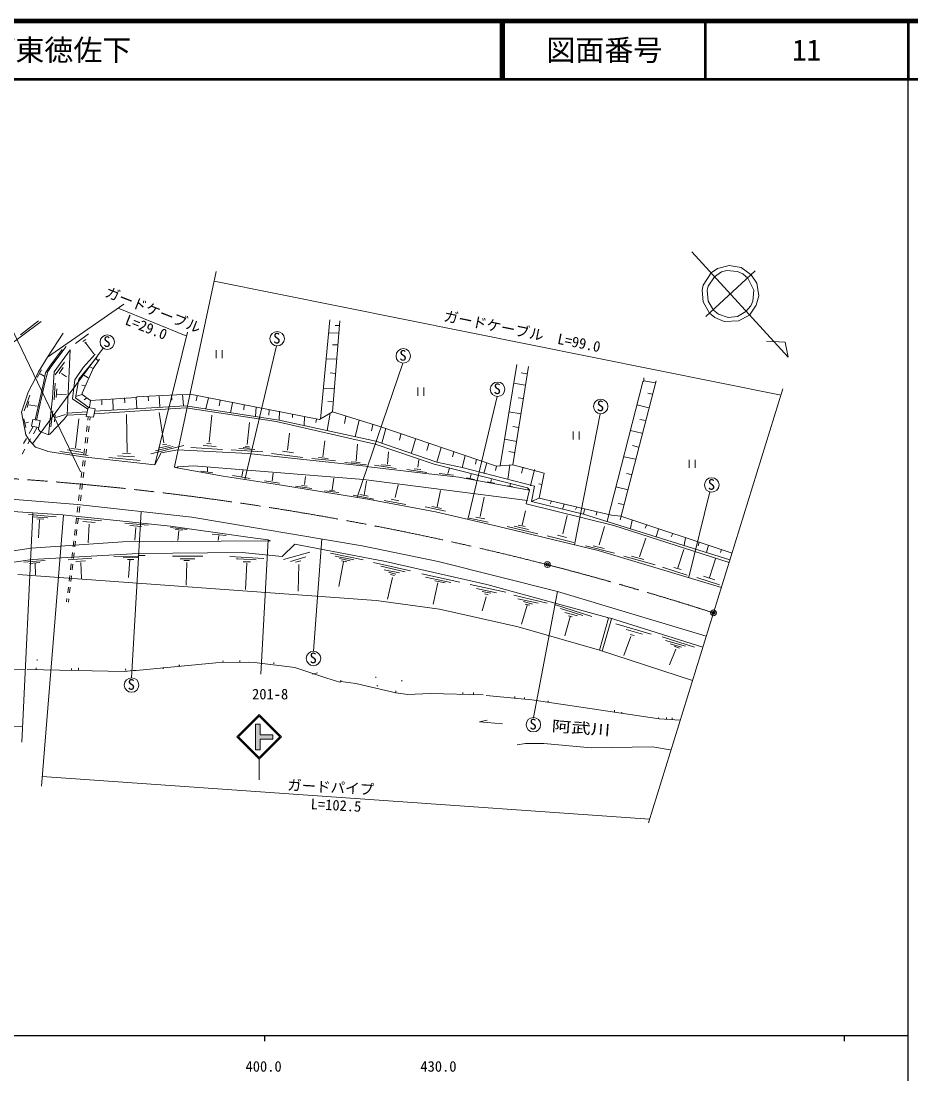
# Model space of a CAD drawing. Units: millimetres, scale not verified. Extents: x 40000 to 680000, y 20000 to 380000.
# Drawn here: x 426008 to 579500, y 198357 to 380000 of the extents above; entities that cross this region are included whole.
import ezdxf
from ezdxf.enums import TextEntityAlignment as Align

# ---------------------------------------------------------------- set-up
doc = ezdxf.new("R2010")
doc.units = ezdxf.units.MM
doc.header["$LTSCALE"] = 1000
doc.header["$PDMODE"] = 32
doc.header["$PDSIZE"] = 500
doc.linetypes.add('CHAIN', pattern=[18.5, 12, -1.5, 3.5, -1.5])
for name, color, linetype, lineweight in [('M-BGD', 7, 'Continuous', 13), ('M-BMK', 2, 'CHAIN', 13), ('M-BMK-SRVR', 3, 'Continuous', 13), ('M-STR-HTXT', 7, 'Continuous', 13), ('M-STR-STRC', 7, 'Continuous', 13), ('M-TTL', 2, 'Continuous', 140), ('M-TTL-BAND', 7, 'Continuous', 25), ('M-TTL-LINE', 7, 'Continuous', 50)]:
    doc.layers.add(name, color=color, linetype=linetype, lineweight=lineweight)
doc.layers.add('M-OTRS', color=6, linetype='Continuous')
doc.layers.add('M-TTL-TXT', color=7, linetype='Continuous')
doc.styles.add('ＭＳ ゴシック', font='')
doc.styles.get('ＭＳ ゴシック').set_extended_font_data('MS Gothic')

msp = doc.modelspace()

# ---------------------------------------------------------------- hatches: boundary and pattern name
at = {"layer": 'M-STR-STRC'}
msp.add_hatch(color=256, dxfattribs=at).paths.add_polyline_path([(466430, 254255), (466430, 258673), (467261, 258673), (467261, 256832), (469446, 256832), (469446, 256111), (467229, 256111), (467229, 254255)])

# ---------------------------------------------------------------- linework, layer by layer
at = {"layer": 'M-BGD'}
for p, q in [((541724, 340205), (558318, 322002)), ((543671, 334448), (545026, 336564)), ((552646, 336903), (544094, 329029)), ((545026, 336564), (546126, 337326)), ((545618, 335887), (546804, 336734)), ((546126, 337326), (548158, 337834)), ((546804, 336734), (547735, 336988)), ((547735, 336988), (549598, 336818)), ((548158, 337834), (550190, 337496)), ((549598, 336818), (550529, 336395)), ((550190, 337496), (551968, 336226)), ((550529, 336395), (551376, 335633)), ((551968, 336226), (552900, 334786)), ((543502, 333601), (543671, 334448)), ((544348, 333601), (544518, 334278)), ((544518, 334278), (545618, 335887)), ((551376, 335633), (552392, 333601)), ((552900, 334786), (553238, 332585)), ((543671, 331569), (543502, 333601)), ((544518, 331654), (544348, 333601)), ((552392, 333601), (552222, 331654)), ((553238, 332585), (552815, 330976)), ((544772, 329622), (543671, 331569)), ((545449, 330130), (544518, 331654)), ((551884, 330892), (551037, 329876)), ((552815, 330976), (551630, 329283)), ((552222, 331654), (551884, 330892)), ((545703, 328860), (544772, 329622)), ((546296, 329452), (545449, 330130)), ((547312, 328182), (545703, 328860)), ((547989, 328860), (546296, 329452)), ((549598, 329029), (547989, 328860)), ((551037, 329876), (549598, 329029)), ((551630, 329283), (549767, 328267)), ((429032, 328267), (425900, 325896)), ((429456, 328182), (426069, 325642)), ((479240, 328436), (477631, 311334)), ((481018, 328267), (479748, 312604)), ((480171, 327505), (480933, 327505)), ((549767, 328267), (547312, 328182)), ((423021, 323356), (426069, 325642)), ((433266, 326150), (430556, 322002)), ((437668, 326066), (435382, 324372)), ((479070, 326235), (480848, 326150)), ((440171, 323576), (428005, 307067)), ((430980, 320478), (433096, 323356)), ((433774, 323864), (431318, 320562)), ((437160, 325050), (436652, 324711)), ((437245, 324626), (436997, 324436)), ((437206, 324415), (438542, 322587)), ((470096, 323949), (464604, 300927)), ((479748, 324118), (480679, 324118)), ((557810, 324626), (554593, 324796)), ((558318, 322002), (557810, 324626)), ((430556, 322002), (429032, 319462)), ((434451, 323272), (431742, 319462)), ((434112, 315821), (434451, 323272)), ((439108, 322086), (435975, 318192)), ((436737, 320224), (438769, 322510)), ((439531, 321663), (438430, 320054)), ((438849, 321765), (439362, 321409)), ((459655, 323226), (459655, 321826)), ((460705, 321826), (460705, 323226)), ((478647, 321748), (480510, 321663)), ((429509, 319840), (428814, 318498)), ((430218, 319292), (430980, 320478)), ((431318, 320562), (430641, 319546)), ((433520, 321155), (431911, 318954)), ((432555, 319217), (433293, 320235)), ((435298, 318107), (436737, 320224)), ((438430, 320054), (436568, 315821)), ((438007, 320308), (438430, 320054)), ((491855, 320986), (483959, 297837)), ((511498, 320732), (508642, 303262)), ((513530, 320393), (510820, 303460)), ((428609, 318615), (427254, 315990)), ((429032, 319462), (428609, 318615)), ((429282, 319114), (429977, 318740)), ((429879, 317514), (430218, 319292)), ((430641, 319546), (430133, 317599)), ((431742, 319462), (431403, 314974)), ((433012, 319208), (433858, 318615)), ((434874, 314805), (435298, 318107)), ((435975, 318192), (435382, 314974)), ((436652, 319038), (437584, 318446)), ((479324, 319292), (480256, 319208)), ((512260, 319292), (513276, 319123)), ((535543, 317938), (529362, 293977)), ((533257, 317768), (533426, 317938)), ((533426, 318446), (533426, 317938)), ((533426, 317938), (535374, 317599)), ((429879, 317514), (428458, 311190)), ((428689, 311159), (430133, 317599)), ((431911, 317514), (431742, 314636)), ((432195, 316552), (432080, 315059)), ((436483, 317176), (436991, 317091)), ((478139, 316668), (480002, 316583)), ((494447, 316768), (494447, 315368)), ((495497, 315368), (495497, 316768)), ((510990, 317514), (512937, 317176)), ((527076, 293723), (533257, 317768)), ((427254, 315990), (426069, 312519)), ((427508, 315482), (426555, 312779)), ((427339, 314382), (427070, 313306)), ((431403, 314974), (430726, 308624)), ((432250, 315652), (433825, 315491)), ((434112, 315821), (433943, 312011)), ((437499, 313027), (434874, 314805)), ((436568, 315567), (435382, 315228)), ((435382, 314974), (437753, 313281)), ((436568, 315821), (436568, 315567)), ((436568, 315567), (438007, 314551)), ((437330, 314974), (436906, 314636)), ((438007, 314551), (437838, 313366)), ((438007, 314551), (445881, 315059)), ((439954, 314636), (439954, 313789)), ((441817, 314805), (441902, 312942)), ((443849, 314974), (443934, 314128)), ((445881, 315059), (446050, 315144)), ((445881, 315059), (445966, 313196)), ((446050, 315144), (448082, 315313)), ((447952, 315302), (447998, 314466)), ((455194, 315652), (448082, 315313)), ((449854, 315397), (449945, 313450)), ((451946, 315497), (452014, 314570)), ((453840, 315567), (454009, 313704)), ((477462, 311249), (455194, 315652)), ((456380, 315313), (456210, 314466)), ((458327, 314974), (457904, 313112)), ((460359, 314551), (460190, 313620)), ((478901, 314382), (479832, 314297)), ((508111, 315228), (503064, 294038)), ((511752, 314974), (512683, 314890)), ((534104, 315821), (534866, 315652)), ((426069, 312519), (426831, 308624)), ((428778, 313535), (427351, 313786)), ((431493, 312776), (431142, 309990)), ((437414, 312604), (433943, 312350)), ((437557, 313315), (437250, 311782)), ((437557, 313315), (438768, 313106)), ((438768, 313106), (438478, 311659)), ((438600, 312265), (454432, 313281)), ((438684, 312688), (454379, 313647)), ((449804, 312450), (450635, 307219)), ((454379, 313647), (470519, 311164)), ((454432, 313281), (470011, 310910)), ((462476, 314128), (462137, 312434)), ((464508, 313789), (464423, 312942)), ((466540, 313366), (466455, 311842)), ((468826, 312942), (468741, 312011)), ((470604, 312688), (470519, 311164)), ((479748, 312604), (477462, 311249)), ((479748, 312604), (488045, 309979)), ((510143, 312604), (512260, 312265)), ((532241, 313789), (534273, 313281)), ((426515, 311357), (426822, 309869)), ((426663, 310639), (427290, 310800)), ((428016, 311249), (427824, 310096)), ((429286, 311080), (428016, 311249)), ((429102, 309883), (429286, 311080)), ((433435, 311334), (430980, 308709)), ((431876, 312064), (431752, 310847)), ((432017, 311601), (433660, 312137)), ((433943, 312011), (433435, 311334)), ((437330, 312180), (433943, 312011)), ((435409, 306387), (435953, 311354)), ((438478, 311659), (437250, 311782)), ((437593, 311748), (437525, 311165)), ((437927, 311714), (437859, 311129)), ((444309, 305595), (444211, 312117)), ((458894, 312016), (458472, 307347)), ((465439, 310741), (465016, 306931)), ((470011, 310910), (487114, 307016)), ((470519, 311164), (487198, 307524)), ((472805, 312180), (472805, 311588)), ((474917, 311752), (474837, 310233)), ((476954, 311334), (476869, 310741)), ((479324, 312350), (478816, 309386)), ((482034, 311842), (481780, 310572)), ((484336, 311165), (483659, 308287)), ((525891, 312265), (521488, 289659)), ((532749, 311249), (533765, 311080)), ((428084, 310052), (427410, 308845)), ((427824, 310096), (429102, 309883)), ((428778, 309937), (428137, 308787)), ((429032, 309556), (429032, 309894)), ((429286, 309217), (429032, 309556)), ((430726, 308624), (429286, 309217)), ((437409, 310172), (437293, 309179)), ((437743, 310136), (437627, 309143)), ((472315, 308931), (471977, 305968)), ((486690, 310318), (486436, 309302)), ((488045, 309979), (508026, 303206)), ((488910, 309686), (488214, 307185)), ((510820, 310064), (511836, 309894)), ((521248, 309200), (521248, 307800)), ((522298, 307800), (522298, 309200)), ((531140, 309386), (533088, 308878)), ((426923, 307971), (426435, 307098)), ((426831, 308624), (427424, 307693)), ((427649, 307914), (427162, 307040)), ((427424, 307693), (428524, 306508)), ((430980, 308709), (430726, 308624)), ((437177, 308185), (437062, 307192)), ((437511, 308149), (437395, 307156)), ((450389, 306883), (451130, 307016)), ((458073, 307100), (458792, 307052)), ((478393, 307608), (478054, 304814)), ((484066, 307016), (483812, 304052)), ((487114, 307016), (497274, 303544)), ((487198, 307524), (497697, 303883)), ((491516, 308709), (491262, 307693)), ((494056, 307862), (493379, 305492)), ((496342, 307100), (496004, 305915)), ((509381, 307862), (511498, 307439)), ((426675, 306167), (426188, 305294)), ((428524, 306508), (430387, 305830)), ((430387, 305830), (430641, 305746)), ((430641, 305746), (436652, 304814)), ((432673, 305746), (437584, 305068)), ((433943, 306000), (436652, 305576)), ((434620, 306254), (436314, 306084)), ((436946, 306199), (436830, 305206)), ((437279, 306163), (437163, 305170)), ((443502, 305454), (444883, 305372)), ((454094, 306762), (448421, 305322)), ((449098, 303460), (450199, 305492)), ((449183, 305830), (452231, 306592)), ((451723, 306762), (449691, 306338)), ((450199, 305492), (453078, 306000)), ((453078, 306000), (465185, 305407)), ((455279, 306423), (460782, 306084)), ((457420, 306793), (459674, 306606)), ((462222, 306000), (467725, 305661)), ((466329, 306059), (463576, 306254)), ((464338, 306423), (465529, 306309)), ((464677, 306677), (465354, 306592)), ((465185, 305407), (485420, 303206)), ((474583, 304730), (469205, 305384)), ((472981, 305509), (471078, 305774)), ((489400, 305661), (489230, 303544)), ((498459, 306423), (497697, 303883)), ((500660, 305661), (500406, 304814)), ((510143, 305746), (511074, 305576)), ((531479, 306762), (532495, 306508)), ((436714, 304212), (436598, 303219)), ((436652, 304814), (449098, 303460)), ((437047, 304176), (436932, 303183)), ((441138, 304705), (446533, 304214)), ((442648, 305021), (445550, 304811)), ((476179, 304557), (480256, 304137)), ((479006, 304525), (477292, 304713)), ((481873, 303855), (485590, 303460)), ((484474, 303839), (482965, 303968)), ((486944, 303375), (490722, 302829)), ((488130, 303460), (489748, 303312)), ((494632, 304313), (494446, 303043)), ((497274, 303544), (513360, 299480)), ((497697, 303883), (502100, 302952)), ((502608, 304984), (502100, 302952)), ((504555, 304391), (504386, 303544)), ((506333, 303798), (505825, 301936)), ((508026, 303206), (510820, 303460)), ((510312, 303375), (509974, 300920)), ((510820, 303460), (516239, 302020)), ((530040, 304814), (531987, 304391)), ((541242, 304313), (541242, 302913)), ((542292, 302913), (542292, 304313)), ((436482, 302226), (436366, 301233)), ((436816, 302190), (436700, 301197)), ((452485, 303121), (452570, 302952)), ((452570, 302952), (460867, 301512)), ((453078, 303121), (452809, 302910)), ((455787, 303290), (453078, 303121)), ((485082, 300920), (455787, 303290)), ((457028, 302353), (459088, 302061)), ((458142, 302282), (458184, 303005)), ((462476, 301597), (465524, 301089)), ((464338, 302613), (464084, 301428)), ((469333, 300676), (469496, 302010)), ((485420, 303206), (486013, 303121)), ((486013, 303121), (495834, 301936)), ((492532, 302613), (496007, 302138)), ((493799, 302723), (494977, 302614)), ((495834, 301936), (501513, 301297)), ((498120, 301936), (500612, 301629)), ((499898, 302867), (499644, 301936)), ((502100, 302952), (514546, 299734)), ((503494, 301158), (503645, 301823)), ((508026, 303206), (507857, 302444)), ((512598, 303036), (512344, 302020)), ((514546, 302613), (513868, 299819)), ((516239, 302020), (515392, 297702)), ((530463, 301936), (531225, 301766)), ((436250, 300239), (436134, 299246)), ((436584, 300203), (436468, 299210)), ((460867, 301512), (470604, 299988)), ((467975, 300660), (470589, 300286)), ((470604, 299988), (485844, 297533)), ((473340, 299746), (476149, 299342)), ((474376, 299886), (475341, 299781)), ((474920, 300062), (475095, 301449)), ((479685, 299119), (479929, 301115)), ((513360, 297279), (485082, 300920)), ((485615, 300612), (485166, 298210)), ((491054, 300011), (490546, 297809)), ((501513, 301297), (513360, 299142)), ((502854, 301215), (504248, 300929)), ((506414, 300502), (507678, 300263)), ((507028, 300492), (507142, 300918)), ((509910, 299830), (510809, 299666)), ((510338, 299752), (510447, 300137)), ((514546, 299734), (514038, 297110)), ((515308, 300158), (515900, 300073)), ((436018, 298253), (435902, 297260)), ((436352, 298217), (436236, 297223)), ((478360, 298974), (480818, 298640)), ((479215, 299078), (480098, 298974)), ((483269, 298196), (486860, 297533)), ((484426, 298311), (485903, 298030)), ((498330, 299039), (497782, 296178)), ((513699, 299142), (513106, 296686)), ((513360, 299480), (513699, 299142)), ((513360, 299142), (513699, 299142)), ((528600, 299650), (530717, 299142)), ((544826, 298757), (541216, 284071)), ((420650, 297787), (435721, 296602)), ((435786, 296266), (435670, 295273)), ((435721, 296602), (455448, 294400)), ((436120, 296230), (436004, 295237)), ((485844, 297533), (497518, 295314)), ((488638, 297279), (492361, 296573)), ((489856, 297519), (491196, 297250)), ((495704, 296186), (499204, 295458)), ((496850, 296263), (498544, 295924)), ((505882, 297858), (505199, 294521)), ((513106, 296686), (528262, 292961)), ((514038, 297110), (515392, 297702)), ((514038, 297110), (523012, 294908)), ((515392, 297702), (527838, 294739)), ((517509, 297194), (517255, 296686)), ((519683, 296681), (519395, 295796)), ((521827, 296094), (521658, 295755)), ((529024, 296771), (529955, 296602)), ((420312, 295670), (433181, 294824)), ((427298, 294888), (432080, 294485)), ((428016, 294485), (430641, 294316)), ((433181, 294824), (451808, 292876)), ((435555, 294280), (435439, 293287)), ((446728, 295416), (445071, 266705)), ((455448, 294400), (484828, 289490)), ((497518, 295314), (508111, 292876)), ((504466, 294432), (506026, 294125)), ((513022, 295501), (512429, 293046)), ((520226, 294688), (519480, 291510)), ((523182, 295755), (523012, 294908)), ((523012, 294908), (548278, 287050)), ((525298, 295247), (525214, 294739)), ((527838, 294739), (529447, 294570)), ((529447, 294570), (548643, 288227)), ((429964, 294062), (428729, 294129)), ((429202, 293977), (429032, 290844)), ((435691, 294156), (439904, 293752)), ((435888, 294244), (435772, 293250)), ((436674, 293647), (438781, 293506)), ((437763, 293208), (437570, 289978)), ((443916, 293385), (447906, 293034)), ((444746, 292952), (446788, 292786)), ((445794, 292612), (445648, 290429)), ((451801, 292638), (454679, 292293)), ((451808, 292876), (464338, 291098)), ((506587, 293554), (503285, 294231)), ((525552, 288643), (508111, 292876)), ((509837, 292790), (515138, 291522)), ((511060, 292860), (513530, 292284)), ((511752, 293046), (512937, 292792)), ((526671, 292798), (525740, 289665)), ((528262, 292961), (548144, 286616)), ((531394, 293892), (531140, 292538)), ((533934, 293130), (533680, 292538)), ((435323, 292293), (435207, 291300)), ((435656, 292257), (435540, 291264)), ((452596, 292262), (453845, 292152)), ((453220, 292066), (453072, 290389)), ((458957, 291502), (461402, 291233)), ((460149, 291254), (460035, 290406)), ((464338, 291098), (465540, 290889)), ((465540, 290889), (468656, 290506)), ((477885, 290675), (476446, 271286)), ((516747, 291183), (521326, 290030)), ((518528, 291294), (520104, 290919)), ((533776, 290799), (532664, 287542)), ((535966, 292368), (535543, 291098)), ((538422, 291606), (538168, 291014)), ((540623, 290844), (540369, 289574)), ((427762, 289066), (413284, 286950)), ((443510, 290167), (427762, 289066)), ((435091, 290307), (434975, 289314)), ((435425, 290271), (435309, 289277)), ((469053, 290336), (443510, 290167)), ((468656, 290506), (469053, 290336)), ((471027, 287627), (473228, 289744)), ((473228, 289744), (488892, 286780)), ((484828, 289490), (497951, 286780)), ((523351, 289490), (528346, 288220)), ((524706, 289490), (526564, 289033)), ((540307, 288841), (539301, 285693)), ((542994, 290082), (542824, 289490)), ((544602, 289574), (544264, 288389)), ((546804, 288812), (546634, 288304)), ((427932, 287119), (420904, 286103)), ((427932, 287119), (446220, 288135)), ((434112, 287075), (438237, 287338)), ((434859, 288320), (434743, 287327)), ((435193, 288284), (435077, 287291)), ((446220, 287712), (441986, 287542)), ((446135, 287458), (443595, 287373)), ((444357, 287119), (445458, 287119)), ((444780, 287034), (444526, 283986)), ((446220, 288135), (464169, 288304)), ((446304, 287796), (446220, 287712)), ((447405, 287796), (446304, 287796)), ((452123, 287660), (457337, 287700)), ((453444, 287226), (453725, 287226)), ((453725, 287226), (455972, 287243)), ((462001, 287638), (467882, 287287)), ((463160, 287235), (463388, 287235)), ((463388, 287235), (466548, 287059)), ((464169, 288304), (471027, 287627)), ((471297, 287104), (475826, 288356)), ((472467, 286741), (475124, 287549)), ((479409, 288220), (484997, 287034)), ((480171, 287712), (483388, 287034)), ((480933, 287288), (482796, 286865)), ((546803, 282293), (525552, 288643)), ((529955, 287712), (535374, 286188)), ((531310, 287712), (533449, 287133)), ((545764, 287209), (544748, 283992)), ((426490, 286636), (430159, 286934)), ((427483, 286447), (429223, 286610)), ((428427, 286423), (428520, 284465)), ((434627, 286334), (434511, 285341)), ((434961, 286298), (434845, 285304)), ((435483, 286749), (437114, 286866)), ((436302, 286570), (436443, 283839)), ((454094, 286910), (455041, 286945)), ((454585, 286612), (454480, 282662)), ((464320, 286733), (465600, 286702)), ((464968, 286499), (464714, 281915)), ((473318, 286620), (474277, 286862)), ((473913, 286253), (473781, 281619)), ((481610, 286780), (480848, 282462)), ((481272, 286865), (482203, 286696)), ((486775, 286611), (493210, 285172)), ((488045, 285934), (492278, 285002)), ((488638, 285341), (491262, 284833)), ((488892, 286780), (506333, 282801)), ((497951, 286780), (518525, 281616)), ((536644, 285764), (540921, 284413)), ((538620, 285750), (539842, 285376)), ((425476, 284494), (487283, 280007)), ((434395, 284347), (434279, 283354)), ((434729, 284311), (434613, 283318)), ((490077, 283986), (489230, 280261)), ((489400, 284918), (490670, 284579)), ((489738, 284494), (490416, 284325)), ((495157, 284664), (501676, 283224)), ((495750, 284071), (500152, 283140)), ((497371, 283400), (499136, 283055)), ((542570, 283986), (546465, 282716)), ((543728, 284205), (545686, 283573)), ((434163, 282361), (434048, 281368)), ((434497, 282325), (434381, 281331)), ((497917, 283096), (497104, 279414)), ((503454, 282801), (509635, 281446)), ((504555, 282124), (508026, 281362)), ((505571, 281616), (507010, 281277)), ((506333, 282801), (527161, 277128)), ((518525, 281616), (514376, 259856)), ((518525, 281616), (544194, 273881)), ((433932, 280374), (433864, 279792)), ((434265, 280338), (434197, 279753)), ((487283, 280007), (498205, 278568)), ((506248, 280684), (505571, 278229)), ((505994, 281192), (506587, 281023)), ((510990, 280938), (516747, 279584)), ((511667, 280346), (515223, 279584)), ((512683, 279838), (514207, 279414)), ((498205, 278568), (511752, 275520)), ((513276, 279245), (512344, 275943)), ((512984, 279429), (513784, 279245)), ((518017, 279330), (524452, 277298)), ((519033, 278652), (522928, 277467)), ((519795, 277975), (521996, 277382)), ((520726, 277213), (519795, 273911)), ((520420, 277364), (521065, 277213)), ((527330, 276959), (525806, 271456)), ((527838, 276874), (526230, 271286)), ((527161, 277128), (527330, 276959)), ((527330, 276959), (527500, 277044)), ((527500, 277044), (543615, 272013)), ((511752, 275520), (525806, 271456)), ((528600, 276028), (534696, 274250)), ((533172, 274250), (530370, 275009)), ((531205, 273838), (529957, 270561)), ((531056, 274165), (531733, 273996)), ((536615, 273772), (542147, 271964)), ((537152, 273149), (540623, 272133)), ((537998, 272556), (539946, 271964)), ((525806, 271456), (541830, 266257)), ((538930, 271625), (537829, 268916)), ((538676, 272133), (539607, 271794)), ((428778, 269847), (428778, 269678)), ((459597, 269254), (445881, 267984)), ((453247, 268916), (453416, 268662)), ((465270, 269424), (459597, 269254)), ((460782, 269593), (460952, 269593)), ((463746, 269678), (463746, 269339)), ((466286, 269339), (465270, 269424)), ((466286, 269339), (473228, 268492)), ((469588, 269339), (469588, 269085)), ((426746, 268069), (399145, 268323)), ((427085, 268154), (443849, 267815)), ((428609, 268408), (428609, 268069)), ((434705, 268323), (434705, 268069)), ((435890, 268408), (435890, 268069)), ((445354, 267937), (443849, 267815)), ((444018, 268238), (444103, 267984)), ((445881, 267984), (445354, 267937)), ((450538, 268492), (450538, 268238)), ((473228, 268492), (478732, 266630)), ((476276, 267307), (477123, 267561)), ((478732, 266630), (481018, 265952)), ((481018, 265952), (481187, 266037)), ((481187, 266291), (481187, 266037)), ((481187, 266037), (483727, 265698)), ((483727, 265698), (490670, 264090)), ((487198, 266884), (487198, 266714)), ((487368, 265360), (487537, 265275)), ((491601, 266206), (491770, 266122)), ((490670, 264428), (490670, 264090)), ((490670, 264090), (492702, 263836)), ((492702, 263836), (496596, 264005)), ((496596, 264005), (505740, 263751)), ((502184, 264174), (502184, 263920)), ((504047, 264174), (504047, 263836)), ((506248, 263666), (514122, 262904)), ((511159, 263497), (511159, 263243)), ((512852, 263328), (512852, 263074)), ((514122, 262904), (536051, 259602)), ((516916, 262735), (516916, 262481)), ((528346, 261126), (528346, 260788)), ((529616, 260788), (529616, 260534)), ((535966, 259856), (536051, 259602)), ((537321, 259856), (537321, 259518)), ((538337, 259772), (538337, 259518)), ((505063, 259094), (506378, 259379)), ((505063, 259094), (509042, 258756)), ((536051, 259602), (539707, 259410)), ((511582, 255115), (513022, 255369)), ((513022, 255369), (516154, 255369)), ((516154, 255369), (524367, 254607)), ((524367, 254607), (534950, 254776)), ((534950, 254776), (537998, 254268))]:
    msp.add_line(p, q, dxfattribs=at)
for centre in [(440880, 324605), (470181, 325196), (491941, 322233), (508197, 316475), (525989, 313511), (545145, 299966), (476446, 270036), (445071, 265455), (514376, 258606)]:
    msp.add_circle(centre, 1250, dxfattribs=at)
at = {"layer": 'M-BMK'}
for centre, radius, start, end in [((389403, -211772), 514029, 75.65159, 86.85317), ((386133, -217009), 519916, 72.15694, 75.44544)]:
    msp.add_arc(centre, radius, start, end, dxfattribs=at)
at = {"layer": 'M-BMK-SRVR'}
for p, q in [((545440, 277899), (557421, 316530)), ((534208, 241678), (545440, 277899))]:
    msp.add_line(p, q, dxfattribs=at)
for centre in [(516788, 286222), (545440, 277899)]:
    msp.add_circle(centre, 500, dxfattribs=at)
for p in [(516788, 286222), (545440, 277899)]:
    msp.add_point(p, dxfattribs=at)
at = {"layer": 'M-OTRS'}
msp.add_point((545440, 277899), dxfattribs=at)
at = {"layer": 'M-STR-HTXT'}
for p, q in [((418957, 338258), (436279, 302210)), ((459682, 336818), (452485, 303121)), ((459324, 335146), (557088, 315457)), ((443713, 331147), (430556, 322002)), ((442748, 330468), (454581, 325647)), ((454744, 326306), (449098, 303460)), ((428012, 295164), (426154, 255623)), ((429527, 247988), (433350, 294739)), ((426281, 258339), (355965, 256724)), ((429657, 249684), (534395, 242283))]:
    msp.add_line(p, q, dxfattribs=at)
at = {"layer": 'M-STR-STRC'}
for p, q in [((468656, 290506), (467386, 267307)), ((463214, 256510), (467075, 260371)), ((463511, 256510), (467075, 260074)), ((467075, 260371), (470936, 256510)), ((467075, 260074), (470639, 256510)), ((467261, 258673), (466430, 258673)), ((466430, 258673), (466430, 254255)), ((467261, 256832), (467261, 258673)), ((467075, 252649), (463214, 256510)), ((467075, 252946), (463511, 256510)), ((470936, 256510), (467075, 252649)), ((470639, 256510), (467075, 252946)), ((469446, 256832), (467261, 256832)), ((469446, 256832), (469446, 256111)), ((467229, 254255), (467229, 256111)), ((467229, 256111), (469446, 256111)), ((466430, 254255), (467229, 254255)), ((467075, 252649), (467075, 249093))]:
    msp.add_line(p, q, dxfattribs=at)
at = {"layer": 'M-TTL'}
msp.add_line((680000, 380000), (40000, 380000), dxfattribs=at)
at = {"layer": 'M-TTL-BAND'}
for p, q in [((579000, 20000), (579000, 370000)), ((40000, 205000), (579000, 205000)), ((468000, 205000), (468000, 204000)), ((568000, 205000), (568000, 204000))]:
    msp.add_line(p, q, dxfattribs=at)
at = {"layer": 'M-TTL-LINE'}
for p, q in [((508747, 380000), (508747, 370000)), ((509247, 380000), (509247, 370000)), ((543997, 380000), (543997, 370000)), ((579000, 380000), (579000, 370000)), ((40000, 370000), (680000, 370000))]:
    msp.add_line(p, q, dxfattribs=at)

# ---------------------------------------------------------------- texts
at = {"layer": 'M-BGD', "style": 'ＭＳ ゴシック'}
for p in [(440202, 323232), (469503, 323822), (491262, 320859), (507518, 315102), (525310, 312138), (544466, 298592), (475767, 268663), (444393, 264082), (513698, 257233)]:
    msp.add_text('S', height=1833, dxfattribs=at).set_placement(p, align=Align.BOTTOM_LEFT)
at = {"layer": 'M-BGD', "style": 'ＭＳ ゴシック', "width": 1.35}
msp.add_text('阿武川', height=1833, rotation=355.68, dxfattribs=at).set_placement((517437, 256957), align=Align.BOTTOM_LEFT)
at = {"layer": 'M-STR-HTXT', "style": 'ＭＳ ゴシック'}
for s, rotation, p in [('ガードケーブル', 338.453, (440116, 332023)), ('L=29.0', 338.453, (443595, 327202)), ('ガードケーブル  L=99.0', 348.614, (498698, 327747)), ('ガードパイプ', 356.872, (471837, 246777)), ('L=102.5', 356.872, (475897, 243497))]:
    msp.add_text(s, height=1833, rotation=rotation, dxfattribs=at).set_placement(p, align=Align.BOTTOM_LEFT)
at = {"layer": 'M-STR-STRC', "style": 'ＭＳ ゴシック'}
msp.add_text('201-8', height=1833, dxfattribs=at).set_placement((465856, 262424), align=Align.BOTTOM_LEFT)
at = {"layer": 'M-TTL-BAND', "style": 'ＭＳ ゴシック'}
for s, p in [('400.0', (467844, 198195)), ('430.0', (498000, 198195))]:
    msp.add_text(s, height=1833, dxfattribs=at).set_placement(p, align=Align.BOTTOM_CENTER)
at = {"layer": 'M-TTL-TXT', "style": 'ＭＳ ゴシック'}
msp.add_text('山口市阿東徳佐下', height=3666, dxfattribs=at).set_placement((405024, 375000), align=Align.MIDDLE_LEFT)
for s, p in [('図面番号', (526622, 375000)), ('11', (561497, 375000))]:
    msp.add_text(s, height=3666, dxfattribs=at).set_placement(p, align=Align.MIDDLE_CENTER)

doc.saveas('drawing.dxf')
